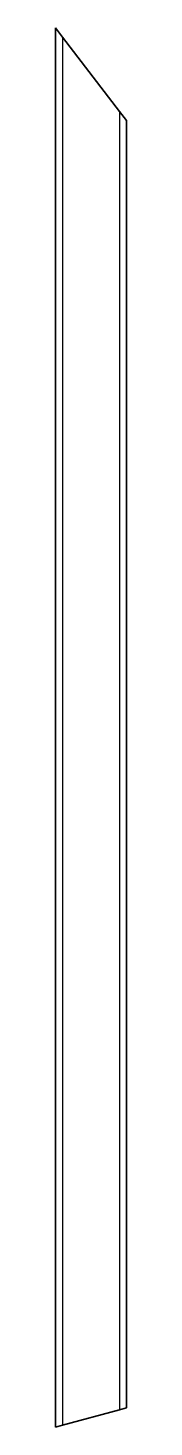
# Model space of a CAD drawing. Header units: inches. Extents: x 0 to 30, y 0 to 590.
import ezdxf

# ---------------------------------------------------------------- set-up
doc = ezdxf.new("R2010")
doc.units = ezdxf.units.IN
doc.header["$MEASUREMENT"] = 0
doc.layers.add('SIMUMAK Visible (ISO)', color=7, linetype='Continuous', lineweight=35)
doc.layers.add('SIMUMAK Visible Narrow (ISO)', color=7, linetype='Continuous', lineweight=25)

# ---------------------------------------------------------------- blocks, each defined once
blk = doc.blocks.new('DIN 30 x 30 x 2 00000003_Sheet_5_2451G 30x30x2mm')
at = {"layer": 'SIMUMAK Visible (ISO)'}
for p, q in [((-15, 295.17), (-15, -295.17)), ((-15, 295.17), (-12, 291.26)), ((12, 259.98), (-12, 291.26)), ((12, 259.98), (15, 256.07)), ((15, 256.07), (15, -287.13)), ((-12, -294.37), (12, -287.94)), ((15, -287.13), (12, -287.94)), ((-12, -294.37), (-15, -295.17))]:
    blk.add_line(p, q, dxfattribs=at)
at = {"layer": 'SIMUMAK Visible Narrow (ISO)'}
for p, q in [((-12, 291.26), (-12, -294.37)), ((12, 259.98), (12, -287.94))]:
    blk.add_line(p, q, dxfattribs=at)

msp = doc.modelspace()

# ---------------------------------------------------------------- block references
msp.add_blockref('DIN 30 x 30 x 2 00000003_Sheet_5_2451G 30x30x2mm', (15, 295.17))

doc.saveas('drawing.dxf')
